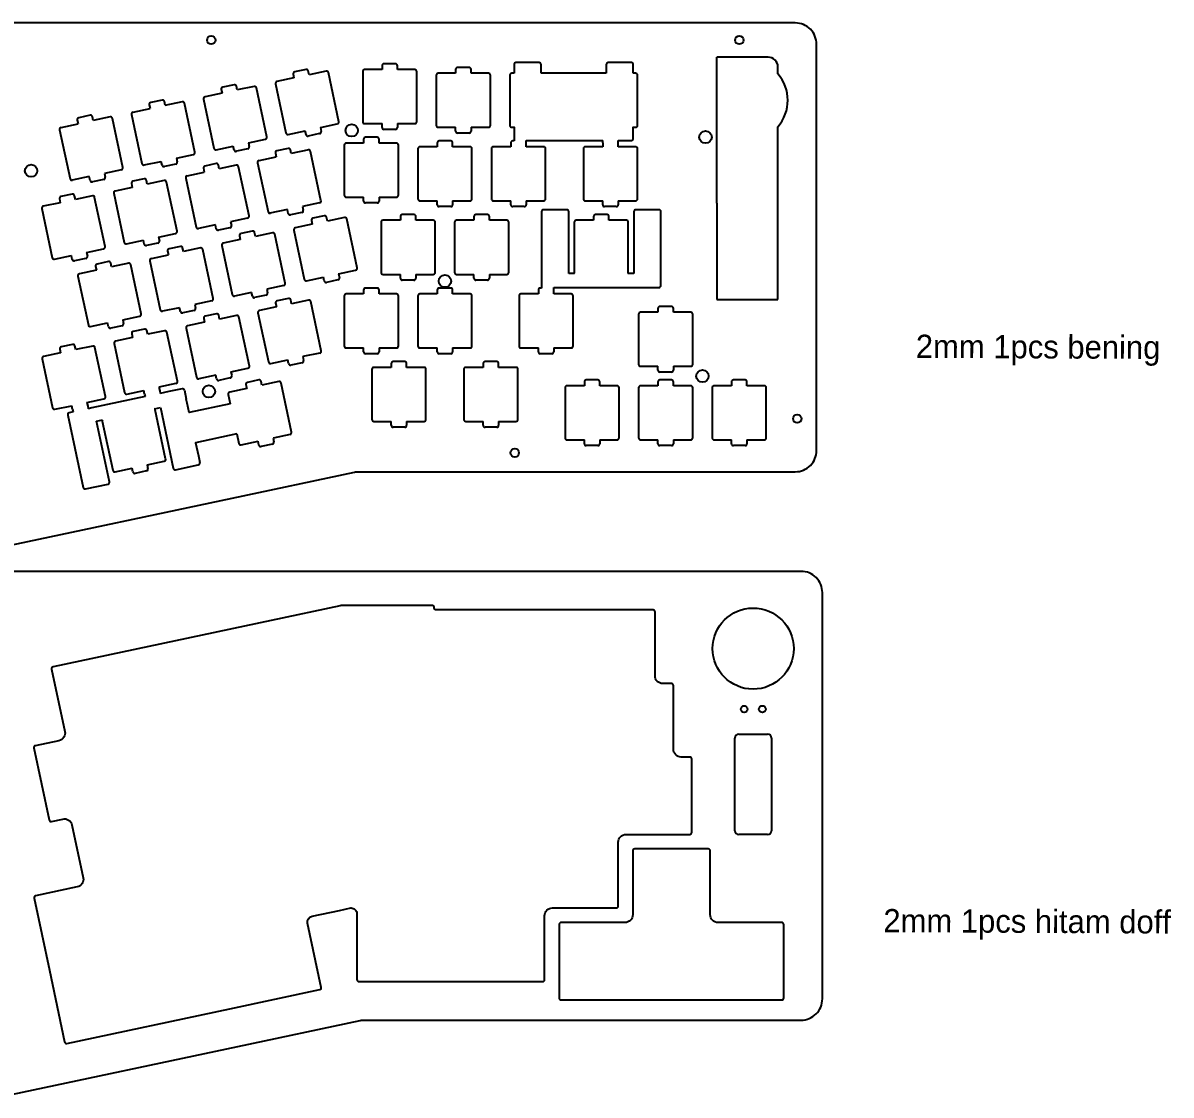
# Model space of a CAD drawing. Extents: x -1 to 521, y -314 to 711.
# Drawn here: x 173.6 to 470.8, y 147.2 to 424.9 of the extents above; entities that cross this region are included whole.
import ezdxf

# ---------------------------------------------------------------- set-up
doc = ezdxf.new("R2010")
doc.units = 0
doc.layers.get('0').update_dxf_attribs({"linetype": 'CONTINUOUS'})

msp = doc.modelspace()

# ---------------------------------------------------------------- linework, layer by layer
for p, q in [((266.53, 413.81), (266.53, 412.81)), ((270.03, 414.31), (267.03, 414.31)), ((270.53, 412.81), (270.53, 413.81)), ((289.08, 413.36), (286.08, 413.36)), ((300.72, 414.11), (300.72, 411.86)), ((307.22, 414.61), (301.22, 414.61)), ((307.72, 411.86), (307.72, 414.11)), ((324.59, 414.11), (324.59, 411.86)), ((331.09, 414.61), (325.09, 414.61)), ((331.59, 411.86), (331.59, 414.11)), ((353.23, 378.22), (353.23, 416.01)), ((243.73, 410.65), (239.33, 409.71)), ((243.53, 411.62), (243.73, 410.65)), ((246.85, 412.84), (243.91, 412.22)), ((247.65, 411.48), (247.44, 412.46)), ((252.05, 412.41), (247.65, 411.48)), ((255.34, 399.31), (252.64, 412.03)), ((285.58, 412.86), (285.58, 411.86)), ((289.58, 411.86), (289.58, 412.86)), ((324.59, 411.86), (307.72, 411.86)), ((224.89, 407.66), (225.1, 406.68)), ((228.21, 408.88), (225.28, 408.26)), ((229.01, 407.52), (228.81, 408.49)), ((233.41, 408.45), (229.01, 407.52)), ((236.71, 395.35), (234.01, 408.07)), ((238.95, 409.12), (241.65, 396.4)), ((209.58, 404.92), (206.64, 404.3)), ((210.38, 403.56), (210.17, 404.53)), ((210.38, 403.56), (214.89, 404.5)), ((220.31, 405.16), (223.02, 392.44)), ((225.1, 406.68), (220.7, 405.75)), ((202.07, 401.79), (206.47, 402.72)), ((206.26, 403.7), (206.47, 402.72)), ((218.08, 391.39), (215.37, 404.11)), ((183.43, 397.83), (187.83, 398.76)), ((187.63, 399.74), (187.83, 398.76)), ((190.94, 400.96), (188.01, 400.33)), ((191.75, 399.59), (191.54, 400.57)), ((196.15, 400.53), (191.75, 399.59)), ((199.44, 387.43), (196.74, 400.15)), ((201.68, 401.2), (204.38, 388.48)), ((250.56, 397.78), (254.96, 398.72)), ((266.53, 397.81), (266.53, 398.81)), ((270.53, 398.81), (270.53, 397.81)), ((183.05, 397.23), (185.75, 384.52)), ((242.24, 396.02), (246.65, 396.95)), ((246.85, 395.97), (246.65, 396.95)), ((250.38, 396.21), (247.45, 395.59)), ((250.56, 397.78), (250.77, 396.8)), ((270.03, 397.31), (267.03, 397.31)), ((285.58, 396.86), (285.58, 397.86)), ((289.08, 396.36), (286.08, 396.36)), ((289.58, 397.86), (289.58, 396.86)), ((300.72, 397.86), (300.72, 394.96)), ((331.59, 394.96), (331.59, 397.86)), ((223.61, 392.05), (228.01, 392.99)), ((228.22, 392.01), (228.01, 392.99)), ((231.92, 393.82), (236.33, 394.76)), ((231.92, 393.82), (232.13, 392.84)), ((242.23, 392.4), (239.29, 391.78)), ((261.77, 394.76), (261.77, 393.76)), ((265.27, 395.26), (262.27, 395.26)), ((265.77, 393.76), (265.77, 394.76)), ((280.82, 393.81), (280.82, 392.81)), ((284.32, 394.31), (281.32, 394.31)), ((284.82, 392.81), (284.82, 393.81)), ((299.87, 393.81), (299.87, 392.81)), ((299.87, 393.81), (299.87, 392.81)), ((300.72, 394.31), (300.37, 394.31)), ((300.72, 394.31), (300.37, 394.31)), ((300.72, 394.96), (300.72, 394.31)), ((303.87, 394.46), (304.72, 394.46)), ((303.87, 393.81), (303.87, 394.46)), ((303.87, 392.81), (303.87, 393.81)), ((303.87, 392.81), (303.87, 393.81)), ((304.72, 394.46), (307.22, 394.46)), ((307.22, 394.46), (323.68, 394.46)), ((323.68, 393.81), (323.68, 394.46)), ((323.68, 393.81), (323.68, 392.81)), ((327.68, 394.46), (331.09, 394.46)), ((327.68, 393.81), (327.68, 394.46)), ((327.68, 392.81), (327.68, 393.81)), ((213.29, 389.86), (217.69, 390.8)), ((213.29, 389.86), (213.5, 388.88)), ((231.75, 392.25), (228.81, 391.63)), ((234.72, 389.27), (239.12, 390.21)), ((238.91, 391.19), (239.12, 390.21)), ((243.03, 391.04), (242.82, 392.02)), ((247.54, 391.99), (243.03, 391.04)), ((250.73, 378.88), (248.02, 391.59)), ((199.06, 386.84), (194.66, 385.9)), ((204.98, 388.09), (209.38, 389.03)), ((209.59, 388.05), (209.38, 389.03)), ((213.11, 388.29), (210.18, 387.67)), ((220.28, 387.23), (220.48, 386.25)), ((223.6, 388.44), (220.66, 387.82)), ((224.4, 387.08), (224.19, 388.06)), ((228.8, 388.02), (224.4, 387.08)), ((232.09, 374.91), (229.39, 387.63)), ((234.33, 388.68), (237.03, 375.96)), ((190.74, 385.07), (186.34, 384.13)), ((190.95, 384.09), (190.74, 385.07)), ((194.48, 384.33), (191.54, 383.71)), ((194.66, 385.9), (194.86, 384.92)), ((204.96, 384.48), (202.03, 383.86)), ((205.76, 383.12), (205.55, 384.1)), ((210.16, 384.05), (205.76, 383.12)), ((213.46, 370.95), (210.76, 383.67)), ((215.7, 384.72), (218.4, 372)), ((216.08, 385.31), (220.48, 386.25)), ((186.33, 380.52), (183.39, 379.9)), ((197.06, 380.76), (199.77, 368.04)), ((201.85, 382.29), (197.45, 381.35)), ((201.64, 383.27), (201.85, 382.29)), ((183.22, 378.33), (178.81, 377.39)), ((183.01, 379.31), (183.22, 378.33)), ((187.13, 379.16), (186.92, 380.14)), ((191.53, 380.09), (187.13, 379.16)), ((194.83, 366.99), (192.12, 379.71)), ((250.34, 378.28), (245.94, 377.35)), ((261.77, 378.76), (261.77, 379.76)), ((265.27, 378.26), (262.27, 378.26)), ((265.77, 379.76), (265.77, 378.76)), ((280.82, 377.81), (280.82, 378.81)), ((284.82, 378.81), (284.82, 377.81)), ((299.87, 377.81), (299.87, 378.81)), ((299.87, 377.81), (299.87, 378.81)), ((303.87, 378.81), (303.87, 377.81)), ((303.87, 378.81), (303.87, 377.81)), ((323.68, 377.81), (323.68, 378.81)), ((327.68, 378.81), (327.68, 377.81)), ((353.23, 378.22), (353.23, 353.22)), ((178.43, 376.8), (181.13, 364.08)), ((242.03, 376.52), (237.52, 375.57)), ((242.24, 375.54), (242.03, 376.52)), ((245.76, 375.78), (242.83, 375.15)), ((245.94, 377.35), (246.15, 376.37)), ((251.59, 374.94), (248.65, 374.31)), ((271.29, 374.76), (271.29, 373.76)), ((274.79, 375.26), (271.79, 375.26)), ((275.29, 373.76), (275.29, 374.76)), ((284.32, 377.31), (281.32, 377.31)), ((290.34, 374.76), (290.34, 373.76)), ((293.84, 375.26), (290.84, 375.26)), ((294.34, 373.76), (294.34, 374.76)), ((303.37, 377.31), (300.37, 377.31)), ((303.37, 377.31), (300.37, 377.31)), ((307.86, 376.01), (307.86, 356.86)), ((314.36, 376.51), (308.36, 376.51)), ((314.86, 359.96), (314.86, 376.01)), ((321.3, 374.76), (321.3, 373.76)), ((324.8, 375.26), (321.8, 375.26)), ((327.18, 377.31), (324.18, 377.31)), ((325.3, 373.76), (325.3, 374.76)), ((331.74, 376.01), (331.74, 359.96)), ((338.24, 376.51), (332.24, 376.51)), ((338.74, 356.86), (338.74, 376.01)), ((223.39, 372.55), (218.99, 371.62)), ((223.6, 371.58), (223.39, 372.55)), ((227.13, 371.81), (224.2, 371.19)), ((231.71, 374.32), (227.31, 373.39)), ((227.31, 373.39), (227.52, 372.41)), ((248.48, 372.74), (244.07, 371.81)), ((248.27, 373.72), (248.48, 372.74)), ((252.39, 373.58), (252.18, 374.55)), ((256.79, 374.51), (252.39, 373.58)), ((260.09, 361.41), (257.38, 374.13)), ((316.3, 373.26), (316.3, 360.26)), ((321.3, 373.76), (316.8, 373.76)), ((329.8, 373.76), (325.3, 373.76)), ((330.3, 360.26), (330.3, 373.26)), ((208.67, 369.43), (213.08, 370.36)), ((208.67, 369.43), (208.88, 368.45)), ((229.84, 368.78), (225.44, 367.85)), ((229.63, 369.76), (229.84, 368.78)), ((232.95, 370.98), (230.02, 370.35)), ((233.75, 369.61), (233.55, 370.59)), ((238.16, 370.55), (233.75, 369.61)), ((241.45, 357.45), (238.75, 370.16)), ((243.69, 371.21), (246.39, 358.5)), ((190.04, 365.46), (194.44, 366.4)), ((200.36, 367.66), (204.76, 368.59)), ((204.97, 367.62), (204.76, 368.59)), ((208.5, 367.85), (205.56, 367.23)), ((211, 365.8), (211.21, 364.82)), ((214.32, 367.02), (211.39, 366.39)), ((215.12, 365.65), (214.91, 366.63)), ((219.52, 366.59), (215.12, 365.65)), ((222.82, 353.49), (220.12, 366.2)), ((225.06, 367.25), (227.76, 354.54)), ((181.73, 363.7), (186.13, 364.63)), ((186.34, 363.65), (186.13, 364.63)), ((189.86, 363.89), (186.93, 363.27)), ((190.04, 365.46), (190.25, 364.49)), ((195.69, 363.06), (192.75, 362.43)), ((206.42, 363.29), (209.12, 350.58)), ((206.81, 363.89), (211.21, 364.82)), ((192.57, 360.86), (188.17, 359.93)), ((192.37, 361.84), (192.57, 360.86)), ((196.49, 361.69), (196.28, 362.67)), ((200.99, 362.64), (196.49, 361.69)), ((204.19, 349.53), (201.48, 362.24)), ((255.3, 359.88), (259.7, 360.82)), ((255.3, 359.88), (255.51, 358.9)), ((271.29, 358.76), (271.29, 359.76)), ((275.29, 359.76), (275.29, 358.76)), ((290.34, 358.76), (290.34, 359.76)), ((294.34, 359.76), (294.34, 358.76)), ((316.4, 359.96), (314.86, 359.96)), ((331.74, 359.96), (330.2, 359.96)), ((187.79, 359.33), (190.49, 346.62)), ((241.07, 356.86), (236.67, 355.92)), ((246.99, 358.11), (251.39, 359.05)), ((251.59, 358.07), (251.39, 359.05)), ((255.12, 358.31), (252.19, 357.69)), ((274.79, 358.26), (271.79, 358.26)), ((293.84, 358.26), (290.84, 358.26)), ((307.86, 356.86), (307.86, 356.21)), ((232.75, 355.09), (228.35, 354.15)), ((232.96, 354.11), (232.75, 355.09)), ((236.49, 354.35), (233.55, 353.73)), ((236.67, 355.92), (236.87, 354.94)), ((261.77, 355.71), (261.77, 354.71)), ((265.27, 356.21), (262.27, 356.21)), ((265.77, 354.71), (265.77, 355.71)), ((280.82, 355.71), (280.82, 354.71)), ((284.32, 356.21), (281.32, 356.21)), ((284.82, 354.71), (284.82, 355.71)), ((307.01, 355.71), (307.01, 354.71)), ((307.86, 356.21), (307.51, 356.21)), ((311.01, 356.36), (311.86, 356.36)), ((311.01, 354.71), (311.01, 356.36)), ((311.01, 354.71), (311.01, 355.71)), ((311.86, 356.36), (314.36, 356.36)), ((314.36, 356.36), (332.24, 356.36)), ((332.24, 356.36), (334.74, 356.36)), ((334.74, 356.36), (338.24, 356.36)), ((214.12, 351.13), (209.72, 350.19)), ((214.33, 350.15), (214.12, 351.13)), ((222.43, 352.9), (218.03, 351.96)), ((218.03, 351.96), (218.24, 350.98)), ((239.2, 351.32), (234.8, 350.38)), ((238.99, 352.3), (239.2, 351.32)), ((242.31, 353.51), (239.38, 352.89)), ((243.11, 352.15), (242.91, 353.13)), ((247.52, 353.08), (243.11, 352.15)), ((250.81, 339.98), (248.11, 352.7)), ((337.97, 350.95), (337.97, 349.95)), ((341.47, 351.45), (338.47, 351.45)), ((341.97, 349.95), (341.97, 350.95)), ((353.23, 353.22), (369.05, 353.22)), ((199.4, 348), (203.8, 348.93)), ((199.4, 348), (199.61, 347.02)), ((217.85, 350.39), (214.92, 349.76)), ((220.36, 348.33), (220.57, 347.36)), ((223.68, 349.55), (220.74, 348.93)), ((224.48, 348.19), (224.27, 349.17)), ((228.88, 349.12), (224.48, 348.19)), ((232.18, 336.02), (229.47, 348.74)), ((234.41, 349.79), (237.12, 337.07)), ((191.08, 346.23), (195.49, 347.17)), ((195.69, 346.19), (195.49, 347.17)), ((199.22, 346.43), (196.29, 345.8)), ((205.05, 345.59), (202.11, 344.97)), ((205.85, 344.23), (205.64, 345.21)), ((210.25, 345.16), (205.85, 344.23)), ((215.78, 345.83), (218.48, 333.11)), ((220.57, 347.36), (216.17, 346.42)), ((197.15, 341.87), (199.85, 329.15)), ((201.93, 343.4), (197.53, 342.46)), ((201.73, 344.37), (201.93, 343.4)), ((213.54, 332.06), (210.84, 344.78)), ((183.3, 339.43), (178.9, 338.5)), ((183.09, 340.41), (183.3, 339.43)), ((186.41, 341.63), (183.48, 341.01)), ((187.21, 340.27), (187, 341.24)), ((191.61, 341.2), (187.21, 340.27)), ((194.91, 328.1), (192.21, 340.82)), ((250.43, 339.39), (246.02, 338.45)), ((261.77, 339.71), (261.77, 340.71)), ((265.27, 339.21), (262.27, 339.21)), ((265.77, 340.71), (265.77, 339.71)), ((280.82, 339.71), (280.82, 340.71)), ((284.32, 339.21), (281.32, 339.21)), ((284.82, 340.71), (284.82, 339.71)), ((307.01, 339.71), (307.01, 340.71)), ((310.51, 339.21), (307.51, 339.21)), ((311.01, 340.71), (311.01, 339.71)), ((178.51, 337.91), (181.22, 325.19)), ((237.71, 336.69), (242.11, 337.62)), ((242.32, 336.64), (242.11, 337.62)), ((245.85, 336.88), (242.91, 336.26)), ((246.02, 338.45), (246.23, 337.48)), ((268.91, 336.66), (268.91, 335.66)), ((272.41, 337.16), (269.41, 337.16)), ((272.91, 335.66), (272.91, 336.66)), ((292.72, 336.66), (292.72, 335.66)), ((296.22, 337.16), (293.22, 337.16)), ((296.72, 335.66), (296.72, 336.66)), ((337.97, 334.95), (337.97, 335.95)), ((341.97, 335.95), (341.97, 334.95)), ((223.48, 333.66), (219.08, 332.73)), ((223.69, 332.68), (223.48, 333.66)), ((227.39, 334.49), (231.79, 335.43)), ((227.39, 334.49), (227.6, 333.52)), ((341.47, 334.45), (338.47, 334.45)), ((213.16, 331.47), (208.76, 330.53)), ((208.76, 330.53), (208.96, 329.55)), ((214.76, 330.12), (211.34, 329.4)), ((227.21, 332.92), (224.28, 332.3)), ((231.51, 330.21), (227.11, 329.27)), ((231.3, 331.19), (231.51, 330.21)), ((234.62, 332.4), (231.68, 331.78)), ((235.42, 331.04), (235.21, 332.02)), ((239.82, 331.97), (235.42, 331.04)), ((243.12, 318.87), (240.41, 331.59)), ((318.92, 331.9), (318.92, 330.9)), ((322.42, 332.4), (319.42, 332.4)), ((322.92, 330.9), (322.92, 331.9)), ((337.97, 331.9), (337.97, 330.9)), ((341.47, 332.4), (338.47, 332.4)), ((341.97, 330.9), (341.97, 331.9)), ((357.02, 331.9), (357.02, 330.9)), ((360.52, 332.4), (357.52, 332.4)), ((361.02, 330.9), (361.02, 331.9)), ((190.12, 326.57), (194.52, 327.51)), ((205.19, 328.09), (191.4, 325.16)), ((200.44, 328.77), (204.84, 329.7)), ((205.05, 328.72), (204.84, 329.7)), ((205.05, 328.72), (205.19, 328.09)), ((208.96, 329.55), (209.1, 328.92)), ((211.34, 329.4), (209.1, 328.92)), ((215.35, 329.74), (215.85, 327.39)), ((216.06, 326.41), (215.85, 327.39)), ((181.81, 324.81), (186.21, 325.74)), ((186.55, 324.13), (185.54, 323.91)), ((186.42, 324.76), (186.21, 325.74)), ((186.42, 324.76), (186.55, 324.13)), ((190.12, 326.57), (190.33, 325.59)), ((190.33, 325.59), (190.47, 324.96)), ((191.4, 325.16), (190.47, 324.96)), ((207.64, 324.93), (209.15, 325.25)), ((210.51, 311.94), (207.81, 324.66)), ((209.15, 325.25), (212.49, 309.55)), ((185.15, 323.32), (189.13, 304.59)), ((192.64, 321.74), (194.15, 322.06)), ((195.98, 306.04), (192.64, 321.74)), ((194.11, 321.75), (196.81, 309.03)), ((268.91, 320.66), (268.91, 321.66)), ((272.91, 321.66), (272.91, 320.66)), ((292.72, 320.66), (292.72, 321.66)), ((296.72, 321.66), (296.72, 320.66)), ((228.9, 318.41), (229.42, 315.96)), ((242.73, 318.28), (238.33, 317.34)), ((272.41, 320.16), (269.41, 320.16)), ((296.22, 320.16), (293.22, 320.16)), ((230.02, 315.58), (234.42, 316.51)), ((234.63, 315.53), (234.42, 316.51)), ((238.15, 315.77), (235.22, 315.15)), ((238.33, 317.34), (238.54, 316.37)), ((318.92, 315.9), (318.92, 316.9)), ((322.42, 315.4), (319.42, 315.4)), ((322.92, 316.9), (322.92, 315.9)), ((337.97, 315.9), (337.97, 316.9)), ((341.47, 315.4), (338.47, 315.4)), ((341.97, 316.9), (341.97, 315.9)), ((357.02, 315.9), (357.02, 316.9)), ((360.52, 315.4), (357.52, 315.4)), ((361.02, 316.9), (361.02, 315.9)), ((218.97, 312.72), (219.33, 311.01)), ((197.41, 308.65), (201.81, 309.58)), ((202.02, 308.6), (201.81, 309.58)), ((205.72, 310.41), (210.12, 311.35)), ((205.72, 310.41), (205.93, 309.44)), ((213.08, 309.17), (218.95, 310.41)), ((205.54, 308.84), (202.61, 308.22)), ((189.73, 304.2), (195.59, 305.45)), ((357.92, 215.65), (357.92, 239.65)), ((358.92, 240.65), (366.38, 240.65)), ((367.38, 239.65), (367.38, 215.65)), ((366.38, 214.65), (358.92, 214.65))]:
    msp.add_line(p, q)
at = {"linetype": 'CONTINUOUS'}
for points in [[(227.69, 301.8), (227.69, 301.8), (259.4, 308.54, -0.052408), (260.34, 308.63), (373.55, 308.63, 0.414214), (379.05, 314.13), (379.05, 419.38, 0.414214), (373.55, 424.88), (335.21, 424.88), (248.13, 424.88), (87.95, 424.88), (15.88, 424.88, 0.414214), (10.38, 419.38), (10.38, 314.13, 0.414214), (15.88, 308.63), (75.6, 308.63, -0.052407), (76.54, 308.54), (166.82, 289.35, 0.105097), (169.11, 289.35), (227.69, 301.8)], [(227.11, 329.27, 0.414214), (226.72, 328.68), (227.24, 326.23)], [(229.2, 159.74), (229.2, 159.74), (260.91, 166.49, -0.052408), (261.85, 166.58), (375.06, 166.58, 0.414214), (380.56, 172.08), (380.56, 277.33, 0.414214), (375.06, 282.83), (336.72, 282.83), (249.64, 282.83), (89.46, 282.83), (17.39, 282.83, 0.414214), (11.89, 277.33), (11.89, 172.08, 0.414214), (17.39, 166.58), (77.11, 166.58, -0.052407), (78.05, 166.49), (168.34, 147.29, 0.105097), (170.62, 147.29), (229.2, 159.74)]]:
    msp.add_lwpolyline(points, format="xyb", dxfattribs=at)
at = {"color": 0}
msp.add_lwpolyline([(369.05, 411.73), (369.05, 413.51, 0.414214), (366.55, 416.01), (353.23, 416.01)], format="xyb", dxfattribs=at)
for points in [[(266.53, 412.81), (262.03, 412.81, 0.414214), (261.53, 412.31), (261.53, 399.31, 0.414214), (262.03, 398.81), (266.53, 398.81)], [(270.53, 398.81), (275.03, 398.81, 0.414214), (275.53, 399.31), (275.53, 412.31, 0.414214), (275.03, 412.81), (270.53, 412.81)], [(285.58, 411.86), (281.08, 411.86, 0.414214), (280.58, 411.36), (280.58, 398.36, 0.414214), (281.08, 397.86), (285.58, 397.86)], [(289.58, 397.86), (294.08, 397.86, 0.414214), (294.58, 398.36), (294.58, 411.36, 0.414214), (294.08, 411.86), (289.58, 411.86)], [(300.72, 411.86), (300.13, 411.86, 0.414214), (299.63, 411.36), (299.63, 398.36, 0.414214), (300.13, 397.86), (300.72, 397.86), (300.72, 397.36)], [(331.59, 397.36), (331.59, 397.86), (332.18, 397.86, 0.414214), (332.68, 398.36), (332.68, 411.36, 0.414214), (332.18, 411.86), (331.59, 411.86)], [(261.77, 393.76), (257.27, 393.76, 0.414214), (256.77, 393.26), (256.77, 380.26, 0.414214), (257.27, 379.76), (261.77, 379.76)], [(265.77, 379.76), (270.27, 379.76, 0.414214), (270.77, 380.26), (270.77, 393.26, 0.414214), (270.27, 393.76), (265.77, 393.76)], [(280.82, 392.81), (276.32, 392.81, 0.414214), (275.82, 392.31), (275.82, 379.31, 0.414214), (276.32, 378.81), (280.82, 378.81)], [(284.82, 378.81), (289.32, 378.81, 0.414214), (289.82, 379.31), (289.82, 392.31, 0.414214), (289.32, 392.81), (284.82, 392.81)], [(299.87, 392.81), (295.37, 392.81, 0.414214), (294.87, 392.31), (294.87, 379.31, 0.414214), (295.37, 378.81), (299.87, 378.81)], [(303.87, 378.81), (308.37, 378.81, 0.414214), (308.87, 379.31), (308.87, 392.31, 0.414214), (308.37, 392.81), (303.87, 392.81)], [(323.68, 392.81), (319.18, 392.81, 0.414214), (318.68, 392.31), (318.68, 379.31, 0.414214), (319.18, 378.81), (323.68, 378.81)], [(327.68, 378.81), (332.18, 378.81, 0.414214), (332.68, 379.31), (332.68, 392.31, 0.414214), (332.18, 392.81), (327.68, 392.81)], [(271.29, 373.76), (266.79, 373.76, 0.414214), (266.29, 373.26), (266.29, 360.26, 0.414214), (266.79, 359.76), (271.29, 359.76)], [(275.29, 359.76), (279.79, 359.76, 0.414214), (280.29, 360.26), (280.29, 373.26, 0.414214), (279.79, 373.76), (275.29, 373.76)], [(290.34, 373.76), (285.84, 373.76, 0.414214), (285.34, 373.26), (285.34, 360.26, 0.414214), (285.84, 359.76), (290.34, 359.76)], [(294.34, 359.76), (298.84, 359.76, 0.414214), (299.34, 360.26), (299.34, 373.26, 0.414214), (298.84, 373.76), (294.34, 373.76)], [(321.3, 373.76), (316.8, 373.76, 0.414214), (316.3, 373.26), (316.3, 365.96)], [(330.3, 365.96), (330.3, 373.26, 0.414214), (329.8, 373.76), (325.3, 373.76)], [(261.77, 354.71), (257.27, 354.71, 0.414214), (256.77, 354.21), (256.77, 341.21, 0.414214), (257.27, 340.71), (261.77, 340.71)], [(265.77, 340.71), (270.27, 340.71, 0.414214), (270.77, 341.21), (270.77, 354.21, 0.414214), (270.27, 354.71), (265.77, 354.71)], [(280.82, 354.71), (276.32, 354.71, 0.414214), (275.82, 354.21), (275.82, 341.21, 0.414214), (276.32, 340.71), (280.82, 340.71)], [(284.82, 340.71), (289.32, 340.71, 0.414214), (289.82, 341.21), (289.82, 354.21, 0.414214), (289.32, 354.71), (284.82, 354.71)], [(307.01, 354.71), (302.51, 354.71, 0.414214), (302.01, 354.21), (302.01, 341.21, 0.414214), (302.51, 340.71), (307.01, 340.71)], [(311.01, 340.71), (315.51, 340.71, 0.414214), (316.01, 341.21), (316.01, 354.21, 0.414214), (315.51, 354.71), (311.01, 354.71)], [(337.97, 349.95), (333.47, 349.95, 0.414214), (332.97, 349.45), (332.97, 336.45, 0.414214), (333.47, 335.95), (337.97, 335.95)], [(341.97, 335.95), (346.47, 335.95, 0.414214), (346.97, 336.45), (346.97, 349.45, 0.414214), (346.47, 349.95), (341.97, 349.95)], [(268.91, 335.66), (264.41, 335.66, 0.414214), (263.91, 335.16), (263.91, 322.16, 0.414214), (264.41, 321.66), (268.91, 321.66)], [(272.91, 321.66), (277.41, 321.66, 0.414214), (277.91, 322.16), (277.91, 335.16, 0.414214), (277.41, 335.66), (272.91, 335.66)], [(292.72, 335.66), (288.22, 335.66, 0.414214), (287.72, 335.16), (287.72, 322.16, 0.414214), (288.22, 321.66), (292.72, 321.66)], [(296.72, 321.66), (301.22, 321.66, 0.414214), (301.72, 322.16), (301.72, 335.16, 0.414214), (301.22, 335.66), (296.72, 335.66)], [(318.92, 330.9), (314.42, 330.9, 0.414214), (313.92, 330.4), (313.92, 317.4, 0.414214), (314.42, 316.9), (318.92, 316.9)], [(322.92, 316.9), (327.42, 316.9, 0.414214), (327.92, 317.4), (327.92, 330.4, 0.414214), (327.42, 330.9), (322.92, 330.9)], [(337.97, 330.9), (333.47, 330.9, 0.414214), (332.97, 330.4), (332.97, 317.4, 0.414214), (333.47, 316.9), (337.97, 316.9)], [(341.97, 316.9), (346.47, 316.9, 0.414214), (346.97, 317.4), (346.97, 330.4, 0.414214), (346.47, 330.9), (341.97, 330.9)], [(357.02, 330.9), (352.52, 330.9, 0.414214), (352.02, 330.4), (352.02, 317.4, 0.414214), (352.52, 316.9), (357.02, 316.9)], [(361.02, 316.9), (365.52, 316.9, 0.414214), (366.02, 317.4), (366.02, 330.4, 0.414214), (365.52, 330.9), (361.02, 330.9)]]:
    msp.add_lwpolyline(points, format="xyb")
for points in [[(300.72, 412.76), (300.72, 411.86)], [(331.59, 411.86), (331.59, 412.76)], [(300.72, 397.86), (300.72, 396.96)], [(331.59, 396.96), (331.59, 397.86)]]:
    msp.add_lwpolyline(points)
msp.add_lwpolyline([(369.05, 353.22), (369.05, 397.99)], dxfattribs=at)
at = {"linetype": 'CONTINUOUS'}
for points in [[(227.24, 326.23), (216.58, 323.97), (216.06, 326.41)], [(228.9, 318.41), (218.24, 316.14), (218.97, 312.72)]]:
    msp.add_lwpolyline(points, dxfattribs=at)
msp.add_lwpolyline([(260.52, 176.58), (308.14, 176.58, 0.414214), (308.64, 177.08), (308.64, 193.63, -0.414214), (310.64, 195.63), (327.19, 195.63, 0.414214), (327.69, 196.13), (327.69, 212.68, -0.414214), (329.69, 214.68), (346.24, 214.68, 0.414214), (346.74, 215.18), (346.74, 234.23, 0.414214), (346.24, 234.73), (343.98, 234.73, -0.414214), (341.98, 236.73), (341.98, 253.28, 0.414214), (341.48, 253.78), (339.22, 253.78, -0.414214), (337.22, 255.78), (337.22, 272.33, 0.414214), (336.72, 272.83), (280.57, 272.83, -0.414214), (280.07, 273.33), (280.07, 273.46, 0.414214), (279.57, 273.96), (256.21, 273.96, 0.052423), (255.69, 273.91), (237.86, 270.12), (237.86, 270.12), (181.35, 258.11, 0.414186), (180.97, 257.51), (184.41, 241.35, -0.414207), (182.86, 238.97), (176.74, 237.67, 0.414239), (176.35, 237.08), (180.31, 218.44, 0.414186), (180.91, 218.06), (183.86, 218.68, -0.414206), (186.24, 217.14), (189.15, 203.44, -0.414196), (187.61, 201.07), (176.82, 198.78, 0.414201), (176.44, 198.19), (180.4, 179.55), (184.35, 160.95, 0.414212), (184.94, 160.56), (227.12, 169.53), (250.42, 174.48, 0.414194), (250.8, 175.07), (247.27, 191.72, -0.414184), (248.42, 193.5), (255.53, 195.01), (258.47, 195.63), (258.52, 195.63, -0.414214), (260.02, 194.13), (260.02, 177.08, 0.414214)], format="xyb", close=True, dxfattribs=at)
at = {"color": 0}
msp.add_lwpolyline([(329.45, 191.87), (312.9, 191.87, 0.414214), (312.4, 191.37), (312.4, 172.32, 0.414214), (312.9, 171.82), (370.06, 171.82, 0.414214), (370.56, 172.32), (370.56, 191.37, 0.414214), (370.06, 191.87), (353.51, 191.87, -0.414214), (351.51, 193.87), (351.51, 210.42, 0.414214), (351.01, 210.92), (331.95, 210.92, 0.414214), (331.45, 210.42), (331.45, 193.87, -0.414214)], format="xyb", close=True, dxfattribs=at)
at = {"linetype": 'CONTINUOUS'}
for centre, radius in [((222.33, 420.45), 1.1), ((359.05, 420.45), 1.1), ((258.68, 397.05), 1.6), ((350.29, 395.33), 1.6), ((175.66, 386.6), 1.6), ((282.82, 358.03), 1.6), ((349.49, 333.42), 1.6), ((221.7, 329.45), 1.6), ((374.05, 322.38), 1.1), ((300.89, 313.51), 1.1)]:
    msp.add_circle(centre, radius, dxfattribs=at)
for centre, radius in [((362.62, 262.81), 10.5), ((360.29, 247.15), 0.875), ((365.01, 247.15), 0.875)]:
    msp.add_circle(centre, radius)
for centre, radius, start, end in [((267.03, 413.81), 0.5, 90, 180), ((270.03, 413.81), 0.5, 0, 90), ((286.08, 412.86), 0.5, 90, 180), ((289.08, 412.86), 0.5, 0, 90), ((301.22, 414.11), 0.5, 90, 180), ((307.22, 414.11), 0.5, 0, 90), ((325.09, 414.11), 0.5, 90, 180), ((331.09, 414.11), 0.5, 0, 90), ((244.02, 411.73), 0.5, 102, 192), ((246.95, 412.35), 0.5, 12, 102), ((252.15, 411.92), 0.5, 12, 102), ((361.1, 404.86), 10.5, 319.1342, 40.8658), ((225.38, 407.77), 0.5, 102, 192), ((228.32, 408.39), 0.5, 12, 102), ((233.52, 407.96), 0.5, 12, 102), ((239.44, 409.22), 0.5, 102, 192), ((206.75, 403.81), 0.5, 102, 192), ((209.68, 404.43), 0.5, 12, 102), ((214.89, 404), 0.5, 12, 102), ((220.8, 405.26), 0.5, 102, 192), ((202.17, 401.3), 0.5, 102, 192), ((188.11, 399.85), 0.5, 102, 192), ((191.05, 400.47), 0.5, 12, 102), ((196.25, 400.04), 0.5, 12, 102), ((254.86, 399.21), 0.5, 282, 12), ((183.54, 397.34), 0.5, 102, 192), ((242.14, 396.5), 0.5, 192, 282), ((247.34, 396.08), 0.5, 192, 282), ((250.28, 396.7), 0.5, 282, 12), ((267.03, 397.81), 0.5, 180, 270), ((270.03, 397.81), 0.5, 270, 0), ((286.08, 396.86), 0.5, 180, 270), ((289.08, 396.86), 0.5, 270, 0), ((223.51, 392.54), 0.5, 192, 282), ((231.64, 392.74), 0.5, 282, 12), ((236.22, 395.25), 0.5, 282, 12), ((242.33, 391.91), 0.5, 12, 102), ((262.27, 394.76), 0.5, 90, 180), ((265.27, 394.76), 0.5, 0, 90), ((281.32, 393.81), 0.5, 90, 180), ((284.32, 393.81), 0.5, 0, 90), ((300.37, 393.81), 0.5, 90, 180), ((300.37, 393.81), 0.5, 90, 180), ((331.09, 394.96), 0.5, 270, 0), ((217.59, 391.29), 0.5, 282, 12), ((228.71, 392.12), 0.5, 192, 282), ((239.4, 391.29), 0.5, 102, 192), ((247.54, 391.49), 0.5, 12, 102), ((198.95, 387.33), 0.5, 282, 12), ((204.87, 388.58), 0.5, 192, 282), ((210.07, 388.16), 0.5, 192, 282), ((213.01, 388.78), 0.5, 282, 12), ((220.77, 387.33), 0.5, 102, 192), ((223.7, 387.95), 0.5, 12, 102), ((228.9, 387.53), 0.5, 12, 102), ((234.82, 388.78), 0.5, 102, 192), ((186.24, 384.62), 0.5, 192, 282), ((191.44, 384.19), 0.5, 192, 282), ((194.38, 384.82), 0.5, 282, 12), ((202.13, 383.37), 0.5, 102, 192), ((205.07, 383.99), 0.5, 12, 102), ((210.27, 383.57), 0.5, 12, 102), ((216.19, 384.82), 0.5, 102, 192), ((186.43, 380.03), 0.5, 12, 102), ((197.55, 380.86), 0.5, 102, 192), ((183.5, 379.41), 0.5, 102, 192), ((191.63, 379.61), 0.5, 12, 102), ((250.24, 378.77), 0.5, 282, 12), ((262.27, 378.76), 0.5, 180, 270), ((265.27, 378.76), 0.5, 270, 0), ((281.32, 377.81), 0.5, 180, 270), ((284.32, 377.81), 0.5, 270, 0), ((300.37, 377.81), 0.5, 180, 270), ((300.37, 377.81), 0.5, 180, 270), ((303.37, 377.81), 0.5, 270, 0), ((303.37, 377.81), 0.5, 270, 0), ((324.18, 377.81), 0.5, 180, 270), ((327.18, 377.81), 0.5, 270, 0), ((178.92, 376.9), 0.5, 102, 192), ((231.6, 374.81), 0.5, 282, 12), ((237.52, 376.07), 0.5, 192, 282), ((242.73, 375.64), 0.5, 192, 282), ((245.66, 376.26), 0.5, 282, 12), ((251.69, 374.45), 0.5, 12, 102), ((271.79, 374.76), 0.5, 90, 180), ((274.79, 374.76), 0.5, 0, 90), ((290.84, 374.76), 0.5, 90, 180), ((293.84, 374.76), 0.5, 0, 90), ((308.36, 376.01), 0.5, 90, 180), ((314.36, 376.01), 0.5, 0, 90), ((321.8, 374.76), 0.5, 90, 180), ((324.8, 374.76), 0.5, 0, 90), ((332.24, 376.01), 0.5, 90, 180), ((338.24, 376.01), 0.5, 0, 90), ((218.89, 372.11), 0.5, 192, 282), ((227.03, 372.3), 0.5, 282, 12), ((244.18, 371.32), 0.5, 102, 192), ((248.76, 373.83), 0.5, 102, 192), ((256.89, 374.02), 0.5, 12, 102), ((316.8, 373.26), 0.5, 90, 180), ((329.8, 373.26), 0.5, 0, 90), ((212.97, 370.85), 0.5, 282, 12), ((224.09, 371.68), 0.5, 192, 282), ((230.12, 369.86), 0.5, 102, 192), ((233.06, 370.49), 0.5, 12, 102), ((238.26, 370.06), 0.5, 12, 102), ((194.34, 366.89), 0.5, 282, 12), ((200.26, 368.15), 0.5, 192, 282), ((205.46, 367.72), 0.5, 192, 282), ((208.39, 368.34), 0.5, 282, 12), ((211.49, 365.9), 0.5, 102, 192), ((214.42, 366.53), 0.5, 12, 102), ((219.63, 366.1), 0.5, 12, 102), ((225.54, 367.36), 0.5, 102, 192), ((181.62, 364.19), 0.5, 192, 282), ((186.82, 363.76), 0.5, 192, 282), ((189.76, 364.38), 0.5, 282, 12), ((195.79, 362.57), 0.5, 12, 102), ((206.91, 363.4), 0.5, 102, 192), ((188.28, 359.44), 0.5, 102, 192), ((192.86, 361.94), 0.5, 102, 192), ((200.99, 362.14), 0.5, 12, 102), ((259.6, 361.31), 0.5, 282, 12), ((316.8, 360.26), 0.5, 180, 216.8699), ((329.8, 360.26), 0.5, 323.1301, 0), ((240.96, 357.34), 0.5, 282, 12), ((246.88, 358.6), 0.5, 192, 282), ((252.08, 358.18), 0.5, 192, 282), ((255.02, 358.8), 0.5, 282, 12), ((271.79, 358.76), 0.5, 180, 270), ((274.79, 358.76), 0.5, 270, 0), ((290.84, 358.76), 0.5, 180, 270), ((293.84, 358.76), 0.5, 270, 0), ((338.24, 356.86), 0.5, 270, 0), ((228.25, 354.64), 0.5, 192, 282), ((233.45, 354.21), 0.5, 192, 282), ((236.38, 354.84), 0.5, 282, 12), ((262.27, 355.71), 0.5, 90, 180), ((265.27, 355.71), 0.5, 0, 90), ((281.32, 355.71), 0.5, 90, 180), ((284.32, 355.71), 0.5, 0, 90), ((307.51, 355.71), 0.5, 90, 180), ((217.75, 350.88), 0.5, 282, 12), ((222.33, 353.38), 0.5, 282, 12), ((239.48, 352.4), 0.5, 102, 192), ((242.42, 353.02), 0.5, 12, 102), ((247.62, 352.6), 0.5, 12, 102), ((338.47, 350.95), 0.5, 90, 180), ((341.47, 350.95), 0.5, 0, 90), ((203.7, 349.42), 0.5, 282, 12), ((209.61, 350.68), 0.5, 192, 282), ((214.82, 350.25), 0.5, 192, 282), ((220.85, 348.44), 0.5, 102, 192), ((223.78, 349.06), 0.5, 12, 102), ((228.99, 348.63), 0.5, 12, 102), ((234.9, 349.89), 0.5, 102, 192), ((190.98, 346.72), 0.5, 192, 282), ((196.18, 346.29), 0.5, 192, 282), ((199.12, 346.92), 0.5, 282, 12), ((202.21, 344.48), 0.5, 102, 192), ((205.15, 345.1), 0.5, 12, 102), ((210.35, 344.67), 0.5, 12, 102), ((216.27, 345.93), 0.5, 102, 192), ((197.64, 341.97), 0.5, 102, 192), ((183.58, 340.52), 0.5, 102, 192), ((186.52, 341.14), 0.5, 12, 102), ((191.72, 340.71), 0.5, 12, 102), ((250.32, 339.88), 0.5, 282, 12), ((262.27, 339.71), 0.5, 180, 270), ((265.27, 339.71), 0.5, 270, 0), ((281.32, 339.71), 0.5, 180, 270), ((284.32, 339.71), 0.5, 270, 0), ((307.51, 339.71), 0.5, 180, 270), ((310.51, 339.71), 0.5, 270, 0), ((179, 338.01), 0.5, 102, 192), ((231.69, 335.92), 0.5, 282, 12), ((237.61, 337.18), 0.5, 192, 282), ((242.81, 336.75), 0.5, 192, 282), ((245.74, 337.37), 0.5, 282, 12), ((269.41, 336.66), 0.5, 90, 180), ((272.41, 336.66), 0.5, 0, 90), ((293.22, 336.66), 0.5, 90, 180), ((296.22, 336.66), 0.5, 0, 90), ((218.97, 333.22), 0.5, 192, 282), ((227.11, 333.41), 0.5, 282, 12), ((338.47, 334.95), 0.5, 180, 270), ((341.47, 334.95), 0.5, 270, 0), ((213.05, 331.96), 0.5, 282, 12), ((214.86, 329.63), 0.5, 12, 102), ((224.17, 332.79), 0.5, 192, 282), ((231.79, 331.29), 0.5, 102, 192), ((234.72, 331.91), 0.5, 12, 102), ((239.93, 331.49), 0.5, 12, 102), ((319.42, 331.9), 0.5, 90, 180), ((322.42, 331.9), 0.5, 0, 90), ((338.47, 331.9), 0.5, 90, 180), ((341.47, 331.9), 0.5, 0, 90), ((357.52, 331.9), 0.5, 90, 180), ((360.52, 331.9), 0.5, 0, 90), ((194.42, 328), 0.5, 282, 12), ((200.34, 329.25), 0.5, 192, 282), ((208.48, 329.45), 0.5, 11.99999491897554, 11.99999999999959), ((181.7, 325.29), 0.5, 192, 282), ((186.91, 324.87), 0.5, 191.9999999999996, 192.0000273898186), ((207.32, 324.55), 0.5, 12, 48.8699), ((215.57, 326.31), 0.5, 12, 12.0339), ((185.64, 323.42), 0.5, 102, 192), ((194.6, 321.85), 0.5, 155.1301, 192), ((242.63, 318.77), 0.5, 282, 12), ((269.41, 320.66), 0.5, 180, 270), ((272.41, 320.66), 0.5, 270, 0), ((293.22, 320.66), 0.5, 180, 270), ((296.22, 320.66), 0.5, 270, 0), ((229.91, 316.07), 0.5, 192, 282), ((235.11, 315.64), 0.5, 192, 282), ((238.05, 316.26), 0.5, 282, 12), ((319.42, 315.9), 0.5, 180, 270), ((322.42, 315.9), 0.5, 270, 0), ((338.47, 315.9), 0.5, 180, 270), ((341.47, 315.9), 0.5, 270, 0), ((357.52, 315.9), 0.5, 180, 270), ((360.52, 315.9), 0.5, 270, 0), ((205.44, 309.33), 0.5, 282, 12), ((210.02, 311.84), 0.5, 282, 12), ((212.98, 309.65), 0.5, 192, 282), ((218.84, 310.9), 0.5, 282, 12), ((197.3, 309.14), 0.5, 192, 282), ((202.51, 308.71), 0.5, 192, 282), ((189.62, 304.69), 0.5, 192, 282), ((195.49, 305.94), 0.5, 282, 12), ((358.92, 239.65), 1, 90, 180), ((366.38, 239.65), 1, 0, 90), ((358.92, 215.65), 1, 180, 270), ((366.38, 215.65), 1, 270, 0)]:
    msp.add_arc(centre, radius, start, end)

# ---------------------------------------------------------------- texts
for s, p in [('2mm 1pcs bening', (404.74, 338.14)), ('2mm 1pcs hitam doff', (396.33, 189.36))]:
    msp.add_text(s, height=6, rotation=359.7324).set_placement(p)

doc.saveas('drawing.dxf')
